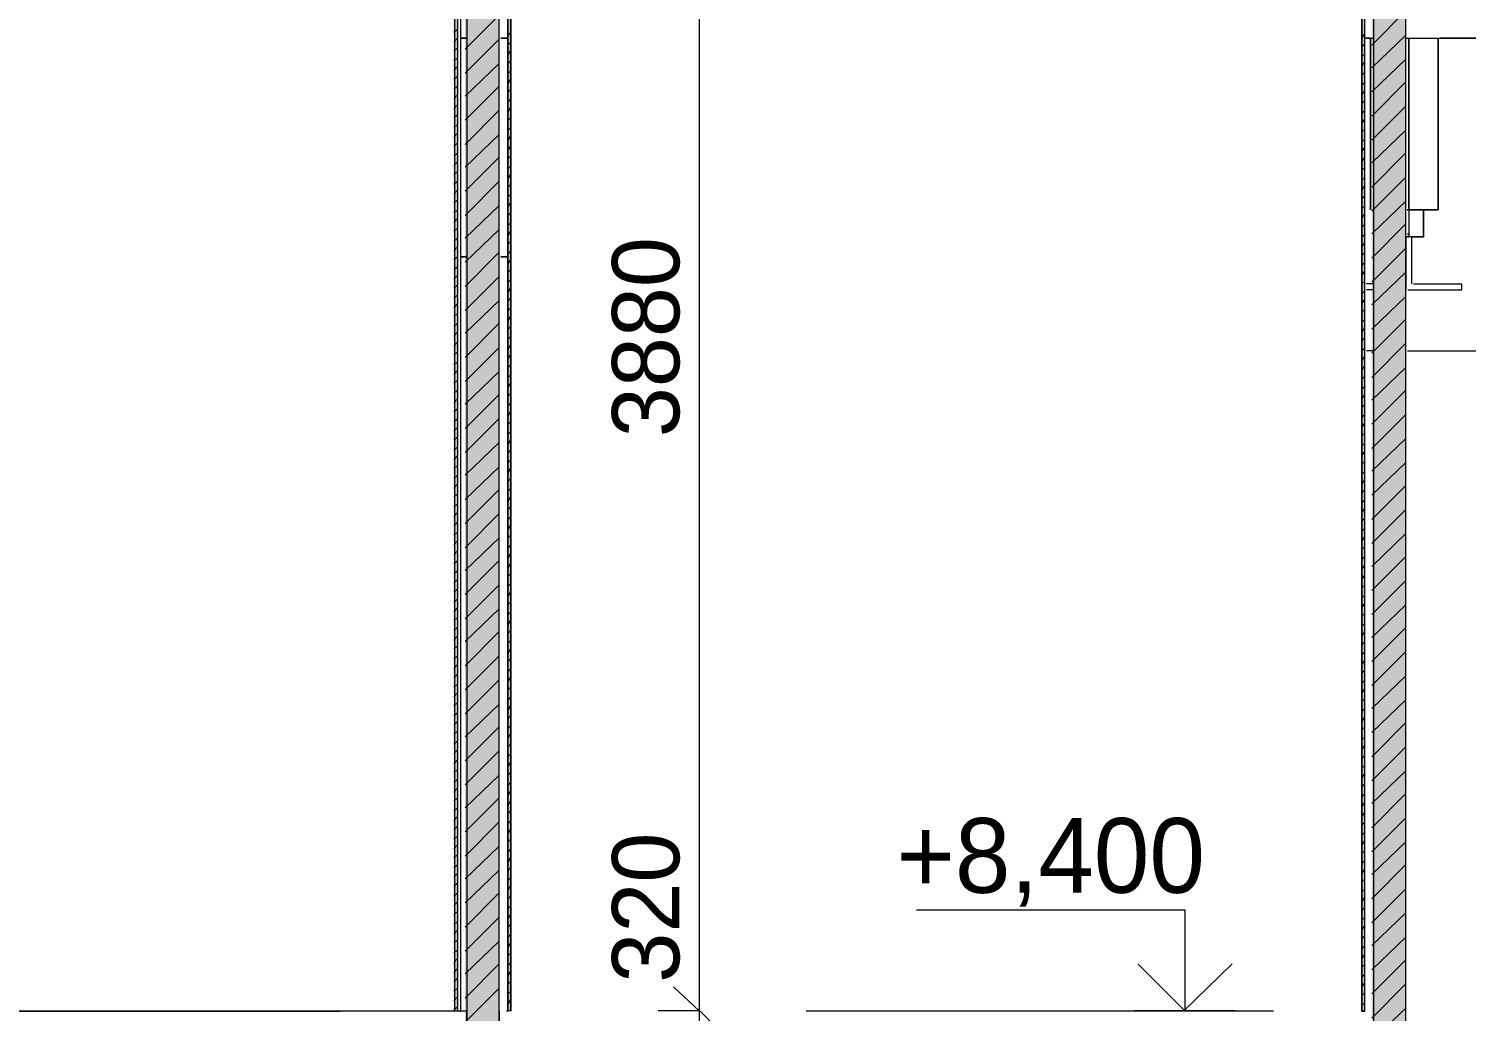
# Model space of a CAD drawing. Header units: millimetres. Extents: x -136833 to 49383, y -8033 to 344618.
# Drawn here: x -42201 to -37917, y 57055 to 59983 of the extents above; entities that cross this region are included whole.
import ezdxf

# ---------------------------------------------------------------- set-up
doc = ezdxf.new("R2010")
doc.units = ezdxf.units.MM
doc.layers.add('PDF _Геометрия', color=7, linetype='Continuous', true_color=0x1d1d1d)
doc.layers.add('PDF _Сплошная заливка', color=7, linetype='Continuous', true_color=0xffffff)
doc.layers.add('PDF _Текст', color=7, linetype='Continuous')

msp = doc.modelspace()

# ---------------------------------------------------------------- linework, layer by layer
at = {"layer": 'PDF _Геометрия', "color": 7, "lineweight": 9}
for points in [[(-40202.82272599731, 61293.74813875536), (-40202.82272599731, 60933.93901848785), (-40202.82272599731, 57056.43696402227), (-40202.82272599731, 56734.74370168302), (-40202.82272599731, 52857.24164721744), (-40202.82272599731, 52535.49126965579), (-40325.4977790884, 52535.49126965579)], [(-40895.97176445884, 60933.05524704315), (-40895.97176445884, 56974.92437426191), (-43444.45313833805, 56974.92437426191)], [(-40931.06791830501, 57055.60466930034), (-40931.06791830501, 60933.25808348528), (-43411.78004600009, 60933.25808348528)], [(-40934.75067346464, 57056.40192784301), (-40922.29387984348, 57056.40192784301), (-40922.29387984348, 60933.91537768847), (-40934.75067346464, 60933.91537768847)], [(-40917.4844962749, 57055.44544797199), (-40913.51984138193, 57055.44544797199), (-40913.51984138193, 60933.15613492445), (-40917.4844962749, 60933.15613492445)], [(-40900.93847203668, 56975.94757471832), (-40799.45734138193, 56975.94757471832), (-40799.45734138193, 60933.90950878259), (-40900.93847203668, 60933.90950878259)], [(-38193.56791830498, 60932.80058282144), (-38193.56791830498, 56974.61943524176), (-40792.75856979263, 56974.61943524176)], [(-40777.10591135691, 57056.19874539533), (-40773.13522599732, 57056.19874539533), (-40773.13522599732, 60933.74086971035), (-40777.10591135691, 60933.74086971035)], [(-40773.13522599732, 60933.05970120154), (-40773.13522599732, 57055.34729326557)], [(-40764.36118753577, 57056.15207123458), (-40764.36118753577, 60933.6662552539), (-40764.36118753577, 57056.15207123458), (-40772.86823685149, 57056.15207123458)], [(-38228.63123679247, 57055.19680497348), (-38219.89003368959, 57055.19680497348), (-38219.89003368959, 60932.96892920469), (-38228.63123679247, 60932.96892920469)], [(-38223.97039816066, 57056.0703600193), (-38219.89003368959, 57056.0703600193), (-38219.89003368959, 60933.6105801322), (-38223.97039816066, 60933.6105801322)], [(-38198.58485882911, 56975.59811854003), (-38097.05349522806, 56975.59811854003), (-38097.05349522806, 60933.59891645298), (-38198.58485882911, 60933.59891645298)], [(-38219.24701711045, 59955.64210773014), (-38202.34195676651, 59955.64210773014), (-38202.34195676651, 59443.43022832025), (-38202.34195676651, 59955.64210773014), (-38202.34195676651, 59443.43022832025), (-38202.34195676651, 59955.64210773014), (-38202.34195676651, 59443.43022832025), (-38202.34195676651, 59955.64210773014), (-38202.34195676651, 59443.43022832025), (-38202.34195676651, 59955.64210773014), (-38202.34195676651, 59443.43022832025), (-38202.34195676651, 59955.64210773014)], [(-38214.55034005355, 59954.91346164716), (-38193.56791830498, 59954.91346164716)], [(-38097.05349522806, 59371.56701529529), (-38097.05349522806, 59955.76837047787)], [(-38094.79230920131, 59955.32024737771), (-37544.28907215112, 59955.32024737771), (-37844.77874891645, 59955.32024737771)], [(-38047.2664789468, 59443.70770811447), (-38000.53907215114, 59443.70770811447), (-38000.53907215114, 59955.89957642467), (-38000.53907215114, 59443.70770811447), (-38093.41207695952, 59443.70770811447), (-38000.53907215114, 59443.70770811447), (-38000.53907215114, 59955.89957642467), (-38000.53907215114, 59443.70770811447), (-38093.41207695952, 59443.70770811447)], [(-38092.42878000429, 59023.62937829852), (-37842.60637984345, 59023.62937829852), (-37842.60637984345, 56974.68573723877), (-37842.60637984345, 59303.05480785234), (-37842.60637984345, 59954.98843630536), (-37994.72236910724, 59954.98843630536)], [(-38088.27945676653, 59442.73825113751), (-38088.27945676653, 59954.98238523967), (-38088.27945676653, 59370.78697460111), (-38092.36547480004, 59370.78697460111), (-38088.27945676653, 59370.78697460111), (-38092.36547480004, 59370.78697460111), (-38088.27945676653, 59370.78697460111), (-38092.36547480004, 59370.78697460111)], [(-38097.05349522806, 59422.38967883441), (-38097.05349522806, 59921.866648794)], [(-38097.05349522806, 59363.10654436767), (-38097.05349522806, 59206.49450422373), (-38097.05349522806, 59562.0807712881)], [(-38202.34195676651, 59443.43022832025), (-38202.34195676651, 59443.43022832025)], [(-38202.34195676651, 59443.43022832025), (-38202.34195676651, 59443.43022832025)], [(-38202.34195676651, 59443.43022832025), (-38202.34195676651, 59443.43022832025)], [(-38202.34195676651, 59443.43022832025), (-38202.34195676651, 59443.43022832025)], [(-38202.34195676651, 59443.43022832025), (-38202.34195676651, 59443.43022832025)], [(-38197.64941348854, 59442.652855556), (-38193.56791830498, 59442.652855556)], [(-38193.56791830498, 59442.652855556), (-38197.64941348854, 59442.652855556)], [(-38197.64941348854, 59442.652855556), (-38193.56791830498, 59442.652855556)], [(-38193.56791830498, 59442.652855556), (-38197.64941348854, 59442.652855556)], [(-38197.64941348854, 59442.652855556), (-38193.56791830498, 59442.652855556)], [(-38193.56791830498, 59442.652855556), (-38197.64941348854, 59442.652855556)], [(-38000.53907215114, 59443.70770811447), (-38000.53907215114, 59443.70770811447)], [(-38000.53907215114, 59443.70770811447), (-38000.53907215114, 59443.70770811447)], [(-38000.53907215114, 59443.70770811447), (-38000.53907215114, 59443.70770811447)], [(-38000.53907215114, 59443.70770811447), (-38000.53907215114, 59443.70770811447)], [(-38000.53907215114, 59443.70770811447), (-38000.53907215114, 59443.70770811447)], [(-38079.50541830499, 59223.28719086554), (-38079.50541830499, 59363.00263257969), (-38096.43233594895, 59363.00263257969)], [(-38088.27945676653, 59370.78697460111), (-38088.27945676653, 59362.32572318723), (-38092.36547480004, 59362.32572318723)], [(-38097.05349522806, 59265.77906243162), (-38097.05349522806, 59320.80276015342)], [(-38193.56791830498, 59222.54660094616), (-38214.55034005355, 59222.54660094616)], [(-38214.55034005355, 59205.58448066164), (-38193.56791830498, 59205.58448066164)], [(-38091.09064792391, 59205.48200003182), (-37930.34676445884, 59205.48200003182), (-37930.34676445884, 59222.37408959091), (-38074.13718927275, 59222.37408959091)], [(-38097.05349522806, 58668.85779374149), (-38097.05349522806, 59168.39317793333)], [(-38193.56791830498, 59023.54231676018), (-38214.55034005355, 59023.54231676018)], [(-38097.05349522806, 58516.50519617748), (-38097.05349522806, 58567.27087506052)], [(-38097.05349522806, 57915.38431704582), (-38097.05349522806, 58414.85986909926)], [(-38097.05349522806, 57762.97331108456), (-38097.05349522806, 57813.79597462368)], [(-38097.05349522806, 57161.85101404676), (-38097.05349522806, 57661.38639240359)], [(-40202.82272599731, 57479.75254000889), (-40202.82272599731, 57039.49085471511), (-40202.82272599731, 56895.59032999974)], [(-38755.10637984343, 57055.59487639146), (-38755.10637984343, 57356.16177371689), (-39555.34298344927, 57356.16177371689)], [(-40895.97176445884, 56974.92437426191), (-40895.97176445884, 56979.11515366604), (-40895.97176445884, 57038.40965039955), (-40895.97176445884, 57046.84790442342), (-40895.97176445884, 57055.34284233635), (-43444.45313833805, 57055.34284233635)], [(-42665.80959829522, 57055.45873029228), (-41273.25541830501, 57055.45873029228)], [(-40799.45734138193, 57056.39337372933), (-40799.45734138193, 57047.94630294386), (-40799.45734138193, 57039.44248333557), (-40799.45734138193, 56980.19948452248), (-40799.45734138193, 56975.94757471832)], [(-40202.82272599731, 57056.43696402227), (-40325.4977790884, 57056.43696402227)], [(-39884.73078379894, 57056.27028730356), (-38491.88522599729, 57056.27028730356)], [(-38605.94772599729, 57056.22950023354), (-38906.58261655763, 57056.22950023354)], [(-38097.05349522806, 57009.49983438889), (-38097.05349522806, 57060.26409536577)]]:
    msp.add_lwpolyline(points, dxfattribs=at)
for points in [[(-38228.66407215114, 60933.02601782938), (-38228.66407215114, 57055.26212464583)], [(-40912.9616402847, 59955.17506916276), (-40895.97176445884, 59955.17506916276)], [(-40794.11839513462, 59955.12570324919), (-40773.13522599732, 59955.12570324919)], [(-38000.53907215114, 59955.89957642467), (-38000.53907215114, 59443.70770811447), (-38093.41207695952, 59443.70770811447), (-38000.53907215114, 59443.70770811447)], [(-38000.53907215114, 59955.89957642467), (-38000.53907215114, 59443.70770811447), (-38047.2664789468, 59443.70770811447), (-38000.53907215114, 59443.70770811447)], [(-38000.53907215114, 59955.89957642467), (-38000.53907215114, 59443.70770811447), (-38047.2664789468, 59443.70770811447), (-38000.53907215114, 59443.70770811447)], [(-38197.64941348854, 59442.652855556), (-38193.56791830498, 59442.652855556)], [(-38197.64941348854, 59442.652855556), (-38193.56791830498, 59442.652855556)], [(-38044.40926445882, 59362.79811503986), (-38044.40926445882, 59443.24915474744), (-38044.40926445882, 59362.79811503986), (-38078.26988567748, 59362.79811503986)], [(-40912.9616402847, 59303.21623819989), (-40895.97176445884, 59303.21623819989)], [(-40794.11839513462, 59303.20754604904), (-40773.13522599732, 59303.20754604904)]]:
    msp.add_lwpolyline(points, close=True, dxfattribs=at)
at = {"layer": 'PDF _Геометрия', "lineweight": 9}
for points in [[(-40900.93847203668, 59922.1805817284), (-40799.45734138193, 60023.77382107166)], [(-38198.58485882911, 59934.58656230155), (-38097.05349522806, 60036.17490472367)], [(-40900.93847203668, 59850.23860232571), (-40799.45734138193, 59951.83045838099)], [(-38198.58485882911, 59866.8429569072), (-38097.05349522806, 59964.22884140549)], [(-38198.58485882911, 59794.89689358901), (-38097.05349522806, 59892.2827780873)], [(-40900.93847203668, 59782.49178390431), (-40799.45734138193, 59879.83172448622)], [(-40900.93847203668, 59710.5497988324), (-40799.45734138193, 59812.14165488768)], [(-38198.58485882911, 59722.95083027081), (-38097.05349522806, 59824.53917269294)], [(-40900.93847203668, 59638.54968731886), (-40799.45734138193, 59740.14292666212)], [(-38198.58485882911, 59650.94778229653), (-38097.05349522806, 59752.59310937476)], [(-38198.58485882911, 59583.26115572327), (-38097.05349522806, 59680.58863765932)], [(-40900.93847203668, 59570.8596120511), (-40799.45734138193, 59668.20094159022)], [(-40900.93847203668, 59498.86088382555), (-40799.45734138193, 59600.45273988083)], [(-38198.58485882911, 59511.25810774898), (-38097.05349522806, 59612.84503226497)], [(-40900.93847203668, 59426.91890442286), (-40799.45734138193, 59528.51076047813)], [(-38198.58485882911, 59439.31204443079), (-38097.05349522806, 59540.89896311178)], [(-38198.58485882911, 59371.56701529529), (-38097.05349522806, 59468.95432353474)], [(-40900.93847203668, 59359.17208600147), (-40799.45734138193, 59456.56877540623)], [(-40900.93847203668, 59287.22871764156), (-40799.45734138193, 59384.57004718067)], [(-38198.58485882911, 59299.62237571825), (-38097.05349522806, 59401.20929439922)], [(-40900.93847203668, 59215.22998941602), (-40799.45734138193, 59316.87859429414)], [(-38198.58485882911, 59227.67631240006), (-38097.05349522806, 59329.26323108104)], [(-38198.58485882911, 59159.93127742955), (-38097.05349522806, 59257.26018310675)], [(-40900.93847203668, 59143.28801001333), (-40799.45734138193, 59244.87986039939)], [(-40900.93847203668, 59075.54118592271), (-40799.45734138193, 59172.93788099668)], [(-38198.58485882911, 59087.98663785251), (-38097.05349522806, 59185.31411978856)], [(-40900.93847203668, 59003.59782323203), (-40799.45734138193, 59105.19106257529)], [(-38198.58485882911, 59015.98216613707), (-38097.05349522806, 59117.56909065307)], [(-40900.93847203668, 58931.65583816011), (-40799.45734138193, 59033.24907750337)], [(-38198.58485882911, 58944.03610281889), (-38097.05349522806, 59045.62445107602)], [(-40900.93847203668, 58863.90901973872), (-40799.45734138193, 58961.24896598983)], [(-38198.58485882911, 58876.29249742453), (-38097.05349522806, 58973.67838192282)], [(-38198.58485882911, 58804.34643410634), (-38097.05349522806, 58905.93477652847)], [(-40900.93847203668, 58791.96704033601), (-40799.45734138193, 58893.5588963913)], [(-40900.93847203668, 58719.96831211047), (-40799.45734138193, 58821.56016816575)], [(-38198.58485882911, 58732.40037078816), (-38097.05349522806, 58833.98871321028)], [(-40900.93847203668, 58652.27685355473), (-40799.45734138193, 58749.61818309384)], [(-38198.58485882911, 58664.6567653938), (-38097.05349522806, 58761.98424149486)], [(-40900.93847203668, 58580.27812532917), (-40799.45734138193, 58677.67482040314)], [(-38198.58485882911, 58592.65229367837), (-38097.05349522806, 58690.03960191781)], [(-40900.93847203668, 58508.33614592648), (-40799.45734138193, 58609.92799631255)], [(-38198.58485882911, 58520.70765410133), (-38097.05349522806, 58622.29457278232)], [(-40900.93847203668, 58436.39416085456), (-40799.45734138193, 58537.98601690985)], [(-38198.58485882911, 58448.76159078313), (-38097.05349522806, 58550.34850946411)], [(-38198.58485882911, 58381.01655581262), (-38097.05349522806, 58478.40386988708)], [(-40900.93847203668, 58368.64595914519), (-40799.45734138193, 58465.9872886843)], [(-40900.93847203668, 58296.70397407328), (-40799.45734138193, 58398.29721341654)], [(-38198.58485882911, 58309.07191623559), (-38097.05349522806, 58410.65883491658)], [(-40900.93847203668, 58224.70524584773), (-40799.45734138193, 58326.297101903)], [(-38198.58485882911, 58237.06744452015), (-38097.05349522806, 58338.71277159837)], [(-38198.58485882911, 58169.3808237819), (-38097.05349522806, 58266.7097236241)], [(-40900.93847203668, 58156.95842742633), (-40799.45734138193, 58254.3551225003)], [(-40900.93847203668, 58085.01644802363), (-40799.45734138193, 58186.60830407892)], [(-38198.58485882911, 58097.37777580761), (-38097.05349522806, 58199.02310288583)], [(-40900.93847203668, 58013.07307966374), (-40799.45734138193, 58114.666319007)], [(-38198.58485882911, 58025.43171248942), (-38097.05349522806, 58127.01863117039)], [(-38198.58485882911, 57957.68810126007), (-38097.05349522806, 58055.07399159336)], [(-40900.93847203668, 57941.07435143818), (-40799.45734138193, 58042.66620749345)], [(-40900.93847203668, 57873.38428183963), (-40799.45734138193, 57970.72422242155)], [(-38198.58485882911, 57885.74203794187), (-38097.05349522806, 57983.12792827516)], [(-40900.93847203668, 57801.38554794488), (-40799.45734138193, 57902.97740400016)], [(-38198.58485882911, 57813.79597462368), (-38097.05349522806, 57915.38431704582)], [(-38198.58485882911, 57741.7929266494), (-38097.05349522806, 57843.43825372762)], [(-40900.93847203668, 57729.44218525419), (-40799.45734138193, 57831.03542459745)], [(-40900.93847203668, 57661.6953668328), (-40799.45734138193, 57759.09343952555)], [(-38198.58485882911, 57674.10630591114), (-38097.05349522806, 57771.43378201218)], [(-40900.93847203668, 57589.75338176089), (-40799.45734138193, 57691.34523781617)], [(-38198.58485882911, 57602.1018341957), (-38097.05349522806, 57703.69017661783)], [(-40900.93847203668, 57517.81140235819), (-40799.45734138193, 57619.40325841346)], [(-38198.58485882911, 57530.15719461867), (-38097.05349522806, 57631.74411329964)], [(-40900.93847203668, 57450.06458393679), (-40799.45734138193, 57547.40453018792)], [(-38198.58485882911, 57462.41215964816), (-38097.05349522806, 57559.79804998145)], [(-38198.58485882911, 57390.46609632996), (-38097.05349522806, 57492.05444458711)], [(-40900.93847203668, 57378.1212155769), (-40799.45734138193, 57475.46254511601)], [(-40900.93847203668, 57306.12248735134), (-40799.45734138193, 57407.71434340662)], [(-38198.58485882911, 57318.52145675293), (-38097.05349522806, 57420.10837543391)], [(-40900.93847203668, 57234.18050794865), (-40799.45734138193, 57335.77235833471)], [(-38198.58485882911, 57250.77642761742), (-38097.05349522806, 57348.10390955348)], [(-40900.93847203668, 57166.43368385804), (-40799.45734138193, 57263.83037893201)], [(-38198.58485882911, 57178.83036429923), (-38097.05349522806, 57276.15926997643)], [(-40900.93847203668, 57094.49032116735), (-40799.45734138193, 57196.08356051062)], [(-38198.58485882911, 57106.82731632495), (-38097.05349522806, 57208.41423500593)], [(-40900.93847203668, 57022.54833609545), (-40799.45734138193, 57124.14157543871)], [(-38198.58485882911, 57034.88125300675), (-38097.05349522806, 57136.46959542889)], [(-38190.41357073537, 56975.59811854003), (-38097.05349522806, 57064.5235321107)]]:
    msp.add_lwpolyline(points, dxfattribs=at)
at = {"layer": 'PDF _Геометрия', "color": 252, "lineweight": 9, "true_color": 0x878787}
for points in [[(-40934.75067346464, 59973.01571212113), (-40922.29387984348, 59981.45155436584)], [(-40934.75067346464, 59943.34857513379), (-40922.29387984348, 59956.08734858236)], [(-40772.86823685149, 59964.31540111242), (-40764.36118753577, 59972.76568005238)], [(-40772.86823685149, 59934.6542635876), (-40764.36118753577, 59943.10454819891)], [(-38228.63123679247, 59955.06248465116), (-38219.89003368959, 59967.76596439866)], [(-38228.63123679247, 59929.65409159882), (-38219.89003368959, 59938.10363571898)], [(-40934.75067346464, 59917.98299356277), (-40922.29387984348, 59926.42021725671)], [(-40934.75067346464, 59888.31586223712), (-40922.29387984348, 59896.80837786949)], [(-40772.86823685149, 59905.04990210989), (-40764.36118753577, 59917.75370570769)], [(-38228.63123679247, 59899.99176291914), (-38219.89003368959, 59908.50106190371)], [(-40934.75067346464, 59858.70539863744), (-40922.29387984348, 59871.38749869835)], [(-40772.86823685149, 59879.64228924292), (-40764.36118753577, 59888.09256818286)], [(-40772.86823685149, 59849.98115738945), (-40764.36118753577, 59858.48820670516)], [(-38228.63123679247, 59870.38918910387), (-38219.89003368959, 59883.09267467884)], [(-38228.63123679247, 59844.98080187901), (-38219.89003368959, 59853.43034599916)], [(-40934.75067346464, 59833.28452512797), (-40922.29387984348, 59841.77704076035)], [(-40934.75067346464, 59803.6740615283), (-40922.29387984348, 59812.10990943469)], [(-40772.86823685149, 59820.37679024037), (-40764.36118753577, 59833.08059383817)], [(-38228.63123679247, 59815.37680616137), (-38219.89003368959, 59823.82777218389)], [(-40934.75067346464, 59774.06360359029), (-40922.29387984348, 59786.7457036512)], [(-40772.86823685149, 59794.96918304476), (-40764.36118753577, 59803.41946198472)], [(-40772.86823685149, 59765.3648158957), (-40764.36118753577, 59773.81509483564)], [(-38228.63123679247, 59785.71589938406), (-38219.89003368959, 59798.41938495904)], [(-38228.63123679247, 59760.3075121592), (-38219.89003368959, 59768.75705627935)], [(-40934.75067346464, 59744.39647226463), (-40922.29387984348, 59757.07857232555)], [(-40934.75067346464, 59719.03226648115), (-40922.29387984348, 59727.46810872586)], [(-40772.86823685149, 59735.70367837087), (-40764.36118753577, 59748.40748764003)], [(-40772.86823685149, 59710.2946873619), (-40764.36118753577, 59718.80173667761)], [(-38228.63123679247, 59730.70493834392), (-38219.89003368959, 59739.15448246408)], [(-40934.75067346464, 59689.36513515549), (-40922.29387984348, 59697.85765078787)], [(-40772.86823685149, 59680.69032021282), (-40764.36118753577, 59689.14059915278)], [(-38228.63123679247, 59701.04260966424), (-38219.89003368959, 59713.74608941175)], [(-38228.63123679247, 59675.63421661192), (-38219.89003368959, 59684.14351559648)], [(-40934.75067346464, 59659.75467721749), (-40922.29387984348, 59672.4367772784)], [(-40934.75067346464, 59634.33379804635), (-40922.29387984348, 59642.82631367872)], [(-40772.86823685149, 59651.02918835935), (-40764.36118753577, 59663.73299195717)], [(-40772.86823685149, 59621.42482121029), (-40764.36118753577, 59634.12862480809)], [(-38228.63123679247, 59646.03164279665), (-38219.89003368959, 59654.48119274427)], [(-40934.75067346464, 59604.72334010834), (-40922.29387984348, 59613.15918235307)], [(-40772.86823685149, 59596.01720834332), (-40764.36118753577, 59604.46749295462)], [(-38228.63123679247, 59616.36931411697), (-38219.89003368959, 59629.07279969194)], [(-38228.63123679247, 59586.76531839932), (-38219.89003368959, 59599.47022587667)], [(-40934.75067346464, 59575.05620878269), (-40922.29387984348, 59587.79498223124)], [(-40934.75067346464, 59549.6920029992), (-40922.29387984348, 59558.12784524392)], [(-40772.86823685149, 59566.35607648985), (-40764.36118753577, 59574.86312580556)], [(-40772.86823685149, 59536.75170934077), (-40764.36118753577, 59549.45551860995)], [(-38228.63123679247, 59561.35835307683), (-38219.89003368959, 59569.80789719699)], [(-40934.75067346464, 59520.08154506119), (-40922.29387984348, 59528.5173873059)], [(-40772.86823685149, 59511.34410214517), (-40764.36118753577, 59519.79438108511)], [(-38228.63123679247, 59531.69602439715), (-38219.89003368959, 59540.20390147933)], [(-38228.63123679247, 59502.09345058188), (-38219.89003368959, 59514.79693615686)], [(-40934.75067346464, 59490.41440807387), (-40922.29387984348, 59503.09651379644)], [(-40934.75067346464, 59465.04882650285), (-40922.29387984348, 59473.48605019676)], [(-40772.86823685149, 59481.7397349961), (-40764.36118753577, 59490.19001393604)], [(-40772.86823685149, 59452.07860314262), (-40764.36118753577, 59464.78240674044)], [(-38228.63123679247, 59476.68506335702), (-38219.89003368959, 59485.13460747716)], [(-40934.75067346464, 59435.38169517718), (-40922.29387984348, 59443.87421080955)], [(-40934.75067346464, 59405.77123157751), (-40922.29387984348, 59418.45333163841)], [(-40772.86823685149, 59426.67099027565), (-40764.36118753577, 59435.17803959137)], [(-38228.63123679247, 59447.08106763938), (-38219.89003368959, 59455.53061175952)], [(-38228.63123679247, 59417.42016086207), (-38219.89003368959, 59430.12364643704)], [(-40934.75067346464, 59380.35035806803), (-40922.29387984348, 59388.84287370041)], [(-40772.86823685149, 59397.06523931323), (-40764.36118753577, 59405.51552392454)], [(-40772.86823685149, 59367.40410745976), (-40764.36118753577, 59380.10791105756)], [(-38228.63123679247, 59392.01176780975), (-38219.89003368959, 59400.46131775736)], [(-40934.75067346464, 59350.73989446836), (-40922.29387984348, 59359.17574237475)], [(-40934.75067346464, 59321.07276314271), (-40922.29387984348, 59333.81153659126)], [(-40772.86823685149, 59342.05326496854), (-40764.36118753577, 59350.5035439085)], [(-38228.63123679247, 59362.4077720921), (-38219.89003368959, 59370.85874394209)], [(-38228.63123679247, 59332.74687114225), (-38219.89003368959, 59345.45035088977)], [(-40934.75067346464, 59295.70856302088), (-40922.29387984348, 59304.14440526561)], [(-40772.86823685149, 59312.39213311507), (-40764.36118753577, 59320.84241205503)], [(-40772.86823685149, 59282.78776596601), (-40764.36118753577, 59295.43479918804)], [(-38228.63123679247, 59307.33847808993), (-38219.89003368959, 59315.84635517211)], [(-40934.75067346464, 59266.04142603356), (-40922.29387984348, 59274.53394166593)], [(-40934.75067346464, 59236.43096809556), (-40922.29387984348, 59249.11306815646)], [(-40772.86823685149, 59257.3801587704), (-40764.36118753577, 59265.83043771034)], [(-38228.63123679247, 59277.73590427466), (-38219.89003368959, 59286.1854483948)], [(-38228.63123679247, 59248.07357559498), (-38219.89003368959, 59260.77706116995)], [(-40934.75067346464, 59211.06676797375), (-40922.29387984348, 59219.50261021846)], [(-40772.86823685149, 59227.71902124557), (-40764.36118753577, 59236.22607056128)], [(-40772.86823685149, 59198.11465409649), (-40764.36118753577, 59210.81846336567)], [(-38228.63123679247, 59222.66518837012), (-38219.89003368959, 59231.17306545231)], [(-40934.75067346464, 59181.39963098641), (-40922.29387984348, 59189.89214661878)], [(-40934.75067346464, 59151.7891730484), (-40922.29387984348, 59164.47127310931)], [(-40772.86823685149, 59172.70704690088), (-40764.36118753577, 59181.15732584084)], [(-38228.63123679247, 59193.06261455484), (-38219.89003368959, 59201.512158675)], [(-38228.63123679247, 59163.40028587516), (-38219.89003368959, 59176.10377145014)], [(-40934.75067346464, 59126.36829953893), (-40922.29387984348, 59134.86081517131)], [(-40772.86823685149, 59143.04590937605), (-40764.36118753577, 59151.55295869176)], [(-40772.86823685149, 59113.440164085), (-40764.36118753577, 59126.14396768279)], [(-38228.63123679247, 59137.99189865031), (-38219.89003368959, 59146.50119763487)], [(-40934.75067346464, 59096.75783593926), (-40922.29387984348, 59105.19367818398)], [(-40934.75067346464, 59067.09070461361), (-40922.29387984348, 59079.82947806216)], [(-40772.86823685149, 59088.03255121802), (-40764.36118753577, 59096.48283015796)], [(-38228.63123679247, 59108.38932483503), (-38219.89003368959, 59116.83886895519)], [(-38228.63123679247, 59078.72699615535), (-38219.89003368959, 59091.43047590287)], [(-40934.75067346464, 59037.48024101393), (-40922.29387984348, 59050.16234673651)], [(-40772.86823685149, 59058.42818406894), (-40764.36118753577, 59066.87846868026)], [(-40772.86823685149, 59028.76705221547), (-40764.36118753577, 59041.47085581329)], [(-38228.63123679247, 59053.37835796744), (-38219.89003368959, 59061.82790208759)], [(-40934.75067346464, 59012.05936750446), (-40922.29387984348, 59020.55188313683)], [(-40934.75067346464, 58982.44752811724), (-40922.29387984348, 58990.94004374962)], [(-40772.86823685149, 58999.16268506641), (-40764.36118753577, 59011.86648866421)], [(-38228.63123679247, 59023.71602928776), (-38219.89003368959, 59032.1655734079)], [(-38228.63123679247, 58994.11203357011), (-38219.89003368959, 59006.75860808542)], [(-40934.75067346464, 58952.83706451757), (-40922.29387984348, 58965.51916457847)], [(-40772.86823685149, 58973.7550778708), (-40764.36118753577, 58982.20535681074)], [(-40772.86823685149, 58944.09394034596), (-40764.36118753577, 58952.60098966167)], [(-38228.63123679247, 58964.4511267928), (-38219.89003368959, 58977.15461236778)], [(-38228.63123679247, 58939.04273956794), (-38219.89003368959, 58947.49228368809)], [(-40934.75067346464, 58927.41619100809), (-40922.29387984348, 58935.90870664048)], [(-40934.75067346464, 58897.80572740842), (-40922.29387984348, 58906.24157531482)], [(-40772.86823685149, 58914.48957886826), (-40764.36118753577, 58927.19338246607)], [(-38228.63123679247, 58909.4387438503), (-38219.89003368959, 58917.88970987281)], [(-40934.75067346464, 58868.13859608277), (-40922.29387984348, 58880.87736953132)], [(-40772.86823685149, 58889.08196600129), (-40764.36118753577, 58897.53224494123)], [(-40772.86823685149, 58859.47759885222), (-40764.36118753577, 58867.92788346353)], [(-38228.63123679247, 58879.77783707299), (-38219.89003368959, 58892.48132264795)], [(-38228.63123679247, 58854.36944984813), (-38219.89003368959, 58862.87732693031)], [(-40934.75067346464, 58842.77439596094), (-40922.29387984348, 58851.21023820567)], [(-40934.75067346464, 58813.10725897362), (-40922.29387984348, 58821.59977460599)], [(-40772.86823685149, 58829.81508318539), (-40764.36118753577, 58842.52027059654)], [(-38228.63123679247, 58824.76545413049), (-38219.89003368959, 58833.216420153)], [(-40934.75067346464, 58783.49680103562), (-40922.29387984348, 58796.17890109652)], [(-40772.86823685149, 58804.40747031841), (-40764.36118753577, 58812.85775492973)], [(-40772.86823685149, 58774.80310884071), (-40764.36118753577, 58783.25338778066)], [(-38228.63123679247, 58795.10454735316), (-38219.89003368959, 58807.80802710068)], [(-38228.63123679247, 58769.69615430084), (-38219.89003368959, 58778.20403138303)], [(-40934.75067346464, 58758.07592752614), (-40922.29387984348, 58766.56844315852)], [(-40934.75067346464, 58728.46546392647), (-40922.29387984348, 58736.95797955884)], [(-40772.86823685149, 58745.14197131588), (-40764.36118753577, 58757.84577491368)], [(-38228.63123679247, 58740.09358048558), (-38219.89003368959, 58748.54313043319)], [(-40934.75067346464, 58698.85500598847), (-40922.29387984348, 58711.53710604937)], [(-40772.86823685149, 58719.73436412027), (-40764.36118753577, 58728.24141343598)], [(-40772.86823685149, 58690.12999697119), (-40764.36118753577, 58698.58027591115)], [(-38228.63123679247, 58710.43125763335), (-38219.89003368959, 58723.13473738087)], [(-38228.63123679247, 58685.02286458103), (-38219.89003368959, 58693.53216356559)], [(-40934.75067346464, 58673.43413247901), (-40922.29387984348, 58681.92664811138)], [(-40934.75067346464, 58643.82366887932), (-40922.29387984348, 58652.25951112404)], [(-40772.86823685149, 58660.46886511772), (-40764.36118753577, 58673.17266871554)], [(-38228.63123679247, 58655.42029076577), (-38219.89003368959, 58663.86983488591)], [(-40934.75067346464, 58614.15653755367), (-40922.29387984348, 58626.89531100222)], [(-40772.86823685149, 58635.11802262652), (-40764.36118753577, 58643.56830156646)], [(-40772.86823685149, 58605.45688510169), (-40764.36118753577, 58613.90716971301)], [(-38228.63123679247, 58625.75796208609), (-38219.89003368959, 58638.46144766105)], [(-38228.63123679247, 58600.40790782325), (-38219.89003368959, 58608.85887384578)], [(-40934.75067346464, 58588.79233177017), (-40922.29387984348, 58597.22817967657)], [(-40934.75067346464, 58559.12520044452), (-40922.29387984348, 58567.61771607689)], [(-40772.86823685149, 58575.85252362397), (-40764.36118753577, 58588.55632722179)], [(-38228.63123679247, 58570.74700104596), (-38219.89003368959, 58579.1965451661)], [(-40934.75067346464, 58529.5133610573), (-40922.29387984348, 58542.19546111821)], [(-40772.86823685149, 58550.444910757), (-40764.36118753577, 58558.89518969694)], [(-40772.86823685149, 58520.78239509017), (-40764.36118753577, 58529.2894444059)], [(-38228.63123679247, 58541.1430053283), (-38219.89003368959, 58553.78815794124)], [(-38228.63123679247, 58515.73603417836), (-38219.89003368959, 58524.18558412596)], [(-40934.75067346464, 58504.09248188616), (-40922.29387984348, 58512.58499751853)], [(-40934.75067346464, 58474.48202394816), (-40922.29387984348, 58482.97453958053)], [(-40772.86823685149, 58491.17802794111), (-40764.36118753577, 58503.88183153891)], [(-38228.63123679247, 58486.07371132613), (-38219.89003368959, 58494.52325544628)], [(-40934.75067346464, 58444.87156034848), (-40922.29387984348, 58457.55366607107)], [(-40772.86823685149, 58465.77041507414), (-40764.36118753577, 58474.22069968544)], [(-40772.86823685149, 58436.10928322067), (-40764.36118753577, 58444.61633253638)], [(-38228.63123679247, 58456.46970978102), (-38219.89003368959, 58469.17461725837)], [(-38228.63123679247, 58431.06274445855), (-38219.89003368959, 58439.51228857869)], [(-40934.75067346464, 58415.20442902282), (-40922.29387984348, 58427.94320247138)], [(-40934.75067346464, 58389.840228901), (-40922.29387984348, 58398.27607114573)], [(-40772.86823685149, 58406.50491607159), (-40764.36118753577, 58419.2087196694)], [(-38228.63123679247, 58401.40041577885), (-38219.89003368959, 58409.90829286105)], [(-40934.75067346464, 58360.17309191368), (-40922.29387984348, 58368.66560754606)], [(-40772.86823685149, 58376.84378421812), (-40764.36118753577, 58389.54758781593)], [(-40772.86823685149, 58351.49294172692), (-40764.36118753577, 58359.94322066686)], [(-38228.63123679247, 58371.79642006121), (-38219.89003368959, 58384.50132753856)], [(-38228.63123679247, 58342.1355132839), (-38219.89003368959, 58354.83899885888)], [(-40934.75067346464, 58330.56263397568), (-40922.29387984348, 58343.24473403658)], [(-40934.75067346464, 58305.14176046621), (-40922.29387984348, 58313.63427609858)], [(-40772.86823685149, 58321.83180987345), (-40764.36118753577, 58330.28208881339)], [(-40772.86823685149, 58292.22744272438), (-40764.36118753577, 58304.93124632219)], [(-38228.63123679247, 58316.72712605904), (-38219.89003368959, 58325.23500314123)], [(-40934.75067346464, 58275.53129686653), (-40922.29387984348, 58283.96714477293)], [(-40772.86823685149, 58266.81982985739), (-40764.36118753577, 58275.27011446872)], [(-38228.63123679247, 58287.1231303414), (-38219.89003368959, 58295.57409636392)], [(-38228.63123679247, 58257.46222356409), (-38219.89003368959, 58270.16570913906)], [(-40934.75067346464, 58245.92083892853), (-40922.29387984348, 58258.60293898943)], [(-40934.75067346464, 58220.49996541907), (-40922.29387984348, 58228.99248105144)], [(-40772.86823685149, 58237.15731419058), (-40764.36118753577, 58245.6643635063)], [(-40772.86823685149, 58207.55294704151), (-40764.36118753577, 58220.25675063932)], [(-38228.63123679247, 58232.05383633923), (-38219.89003368959, 58240.56171342142)], [(-40934.75067346464, 58190.88950181938), (-40922.29387984348, 58199.32534406411)], [(-40772.86823685149, 58182.14533984591), (-40764.36118753577, 58190.59561878585)], [(-38228.63123679247, 58202.45126252397), (-38219.89003368959, 58210.90080664411)], [(-38228.63123679247, 58172.78893384428), (-38219.89003368959, 58185.49241359178)], [(-40934.75067346464, 58161.22237049373), (-40922.29387984348, 58173.96114394228)], [(-40934.75067346464, 58135.85816471025), (-40922.29387984348, 58144.29401261664)], [(-40772.86823685149, 58152.54097269683), (-40764.36118753577, 58160.99125163678)], [(-40772.86823685149, 58122.879835172), (-40764.36118753577, 58135.58364444116)], [(-38228.63123679247, 58147.43887375399), (-38219.89003368959, 58155.88983977651)], [(-40934.75067346464, 58106.19103338458), (-40922.29387984348, 58114.68354901695)], [(-40772.86823685149, 58097.47222797639), (-40764.36118753577, 58105.92250691633)], [(-38228.63123679247, 58117.77796697667), (-38219.89003368959, 58126.22751692429)], [(-38228.63123679247, 58088.17397125903), (-38219.89003368959, 58100.87745683401)], [(-40934.75067346464, 58076.57919399736), (-40922.29387984348, 58089.26129405828)], [(-40934.75067346464, 58051.15831482622), (-40922.29387984348, 58059.6508304586)], [(-40772.86823685149, 58067.86786082731), (-40764.36118753577, 58076.31814543863)], [(-40772.86823685149, 58038.20672897386), (-40764.36118753577, 58050.91053257164)], [(-38228.63123679247, 58062.76558403418), (-38219.89003368959, 58071.2165500567)], [(-40934.75067346464, 58021.54785688822), (-40922.29387984348, 58029.98369913294)], [(-40772.86823685149, 58012.79911610687), (-40764.36118753577, 58021.30616542258)], [(-38228.63123679247, 58033.10467725686), (-38219.89003368959, 58041.55422137702)], [(-38228.63123679247, 58003.50068153922), (-38219.89003368959, 58016.2041671142)], [(-40934.75067346464, 57991.93739328854), (-40922.29387984348, 58004.61949901113)], [(-40934.75067346464, 57966.51651977907), (-40922.29387984348, 57974.9523620238)], [(-40772.86823685149, 57983.19475462917), (-40764.36118753577, 57991.64503356913)], [(-40772.86823685149, 57953.53361710432), (-40764.36118753577, 57966.23742070214)], [(-38228.63123679247, 57978.09371621673), (-38219.89003368959, 57986.54326033689)], [(-40934.75067346464, 57936.90606184108), (-40922.29387984348, 57945.34190408579)], [(-40934.75067346464, 57907.23892485374), (-40922.29387984348, 57919.97769830231)], [(-40772.86823685149, 57928.18139079976), (-40764.36118753577, 57936.63167541108)], [(-38228.63123679247, 57948.43138753705), (-38219.89003368959, 57956.93926461924)], [(-38228.63123679247, 57918.82739181941), (-38219.89003368959, 57931.53229346929)], [(-40934.75067346464, 57881.87472473193), (-40922.29387984348, 57890.31056697664)], [(-40772.86823685149, 57898.52025894629), (-40764.36118753577, 57906.97053788625)], [(-40772.86823685149, 57868.91589179723), (-40764.36118753577, 57881.61969539503)], [(-38228.63123679247, 57893.42042066945), (-38219.89003368959, 57901.86997061708)], [(-40934.75067346464, 57852.20759340627), (-40922.29387984348, 57860.70010903864)], [(-40934.75067346464, 57822.59712980659), (-40922.29387984348, 57835.27923552918)], [(-40772.86823685149, 57843.50828460162), (-40764.36118753577, 57851.95856354156)], [(-38228.63123679247, 57863.75809198977), (-38219.89003368959, 57872.26596907195)], [(-38228.63123679247, 57834.15409627213), (-38219.89003368959, 57846.85900374947)], [(-40934.75067346464, 57792.92999848094), (-40922.29387984348, 57805.66877192949)], [(-40772.86823685149, 57813.84714707678), (-40764.36118753577, 57822.3541963925)], [(-40772.86823685149, 57784.24278559908), (-40764.36118753577, 57796.94658919689)], [(-38228.63123679247, 57808.74713094964), (-38219.89003368959, 57817.19667506978)], [(-40934.75067346464, 57767.56579835912), (-40922.29387984348, 57776.00164060384)], [(-40772.86823685149, 57758.83517273209), (-40764.36118753577, 57767.28545167205)], [(-38228.63123679247, 57779.143135232), (-38219.89003368959, 57787.59267935214)], [(-38228.63123679247, 57749.48222845469), (-38219.89003368959, 57762.18571402966)], [(-40934.75067346464, 57737.95533475944), (-40922.29387984348, 57746.39117700417)], [(-40934.75067346464, 57708.28820343379), (-40922.29387984348, 57720.97030349469)], [(-40772.86823685149, 57729.17404087864), (-40764.36118753577, 57737.68109019435)], [(-40772.86823685149, 57699.56967372957), (-40764.36118753577, 57712.27347732738)], [(-38228.63123679247, 57724.07384122983), (-38219.89003368959, 57732.52338534997)], [(-40934.75067346464, 57682.92399765029), (-40922.29387984348, 57691.35984555669)], [(-40772.86823685149, 57669.9653065805), (-40764.36118753577, 57682.61234547391)], [(-38228.63123679247, 57694.46984551219), (-38219.89003368959, 57702.91938963233)], [(-38228.63123679247, 57664.80893873487), (-38219.89003368959, 57677.51242430985)], [(-40934.75067346464, 57653.25686632464), (-40922.29387984348, 57661.74938195702)], [(-40934.75067346464, 57623.64502693744), (-40922.29387984348, 57636.32712699835)], [(-40772.86823685149, 57644.55631557153), (-40764.36118753577, 57653.00659451148)], [(-40772.86823685149, 57614.8951780467), (-40764.36118753577, 57623.34545698665)], [(-38228.63123679247, 57635.20494301723), (-38219.89003368959, 57647.90842276473)], [(-40934.75067346464, 57598.2241477663), (-40922.29387984348, 57606.71666339867)], [(-40934.75067346464, 57568.61368982829), (-40922.29387984348, 57577.049532073)], [(-40772.86823685149, 57585.29081089763), (-40764.36118753577, 57597.9946201668)], [(-38228.63123679247, 57609.79654996491), (-38219.89003368959, 57618.2475218149)], [(-38228.63123679247, 57580.13564901506), (-38219.89003368959, 57588.64352609724)], [(-40934.75067346464, 57538.94655850263), (-40922.29387984348, 57551.68533195118)], [(-40772.86823685149, 57559.88320370203), (-40764.36118753577, 57568.33348264197)], [(-40772.86823685149, 57530.22206617718), (-40764.36118753577, 57538.72911549289)], [(-38228.63123679247, 57550.53164746994), (-38219.89003368959, 57563.23513304492)], [(-38228.63123679247, 57525.12468214746), (-38219.89003368959, 57533.57422626761)], [(-40934.75067346464, 57513.58235271913), (-40922.29387984348, 57522.01819496386)], [(-40934.75067346464, 57483.91522139348), (-40922.29387984348, 57492.40773702585)], [(-40772.86823685149, 57500.61770469948), (-40764.36118753577, 57513.32150829728)], [(-38228.63123679247, 57495.46235346777), (-38219.89003368959, 57503.97023054996)], [(-40934.75067346464, 57454.30475779381), (-40922.29387984348, 57466.98686351639)], [(-40772.86823685149, 57475.2100918325), (-40764.36118753577, 57483.66037644382)], [(-40772.86823685149, 57445.6057303548), (-40764.36118753577, 57454.05600929474)], [(-38228.63123679247, 57465.85835775013), (-38219.89003368959, 57478.56184332511)], [(-38228.63123679247, 57440.45139242765), (-38219.89003368959, 57448.9009365478)], [(-40934.75067346464, 57428.94055767199), (-40922.29387984348, 57437.37639991671)], [(-40934.75067346464, 57399.27342634634), (-40922.29387984348, 57407.76594197871)], [(-40772.86823685149, 57415.94459282997), (-40764.36118753577, 57428.64839642777)], [(-38228.63123679247, 57410.78906374796), (-38219.89003368959, 57419.29694083016)], [(-40934.75067346464, 57369.66296274666), (-40922.29387984348, 57382.34506846924)], [(-40772.86823685149, 57390.53698563435), (-40764.36118753577, 57399.04403495007)], [(-40772.86823685149, 57360.93123467193), (-40764.36118753577, 57369.38289742523)], [(-38228.63123679247, 57381.18506803032), (-38219.89003368959, 57393.88997550767)], [(-38228.63123679247, 57355.77810270785), (-38219.89003368959, 57364.22764682799)], [(-40934.75067346464, 57344.24208923719), (-40922.29387984348, 57352.73460486956)], [(-40934.75067346464, 57314.63163129919), (-40922.29387984348, 57323.0674735439)], [(-40772.86823685149, 57331.27009714709), (-40764.36118753577, 57343.97390641627)], [(-38228.63123679247, 57326.17410116272), (-38219.89003368959, 57334.62365111034)], [(-40934.75067346464, 57284.96449431186), (-40922.29387984348, 57297.70326776042)], [(-40772.86823685149, 57305.86248995148), (-40764.36118753577, 57314.36953926719)], [(-40772.86823685149, 57276.25812280242), (-40764.36118753577, 57284.70840174237)], [(-38228.63123679247, 57296.51177831051), (-38219.89003368959, 57309.21667996038)], [(-38228.63123679247, 57271.10480716055), (-38219.89003368959, 57279.5543512807)], [(-40934.75067346464, 57259.60029419004), (-40922.29387984348, 57268.03613643476)], [(-40934.75067346464, 57229.93316286438), (-40922.29387984348, 57238.42567849676)], [(-40772.86823685149, 57246.59699094894), (-40764.36118753577, 57259.30079454675)], [(-38228.63123679247, 57241.50081144291), (-38219.89003368959, 57249.95035556306)], [(-40934.75067346464, 57200.3226992647), (-40922.29387984348, 57213.00479932561)], [(-40772.86823685149, 57221.24614845774), (-40764.36118753577, 57229.69642739768)], [(-40772.86823685149, 57191.58501660427), (-40764.36118753577, 57200.03529554421)], [(-38228.63123679247, 57211.8399046656), (-38219.89003368959, 57224.54339024057)], [(-38228.63123679247, 57186.43151744074), (-38219.89003368959, 57194.93939452293)], [(-40934.75067346464, 57170.71085987749), (-40922.29387984348, 57183.3929599384)], [(-40934.75067346464, 57145.28998070635), (-40922.29387984348, 57153.78249633872)], [(-40772.86823685149, 57161.9806494552), (-40764.36118753577, 57174.684453053)], [(-38228.63123679247, 57156.8275217231), (-38219.89003368959, 57165.27848774562)], [(-40934.75067346464, 57115.67952276835), (-40922.29387984348, 57124.11536501307)], [(-40772.86823685149, 57136.57303658822), (-40764.36118753577, 57145.02332119953)], [(-40772.86823685149, 57106.91190473476), (-40764.36118753577, 57115.41895405047)], [(-38228.63123679247, 57127.16661494578), (-38219.89003368959, 57139.87010052076)], [(-38228.63123679247, 57101.75822772093), (-38219.89003368959, 57110.26610480312)], [(-40934.75067346464, 57086.01239144269), (-40922.29387984348, 57098.75116489126)], [(-40934.75067346464, 57060.64818565919), (-40922.29387984348, 57069.08402790393)], [(-40772.86823685149, 57077.30753758568), (-40764.36118753577, 57090.01134118349)], [(-38228.63123679247, 57072.15423200329), (-38219.89003368959, 57080.60519802581)], [(-40768.33224979951, 57056.15207123458), (-40764.36118753577, 57060.34882551667)]]:
    msp.add_lwpolyline(points, dxfattribs=at)
at = {"layer": 'PDF _Геометрия', "color": 7, "lineweight": 18}
for points in [[(-38755.10637984343, 57055.59487639146), (-38894.75477851769, 57195.30269903097)], [(-38758.64113188202, 57056.30875695353), (-38614.72176445882, 57195.99186510974)], [(-40202.82272599731, 57056.43696402227), (-40279.2828970376, 57128.38791963665)], [(-40199.80705735118, 57055.89296670348), (-40123.85637984346, 56979.65648203484)]]:
    msp.add_lwpolyline(points, dxfattribs=at)
at = {"layer": 'PDF _Сплошная заливка', "lineweight": 5, "transparency": 33554559}
for points in [[(-40934.75067346464, 60933.91537768847), (-40922.29387984348, 60933.91537768847), (-40934.75067346464, 57056.40192784301), (-40922.29387984348, 57056.40192784301)], [(-40900.93847203668, 60933.90950878259), (-40799.45734138193, 60933.90950878259), (-40900.93847203668, 56975.94757471832), (-40799.45734138193, 56975.94757471832)], [(-40772.86823685149, 60933.6662552539), (-40764.36118753577, 60933.6662552539), (-40772.86823685149, 57056.15207123458), (-40764.36118753577, 57056.15207123458)], [(-38228.05076845922, 60932.96892920469), (-38219.89003368959, 60932.96892920469), (-38228.05076845922, 57055.19680497348), (-38219.89003368959, 57055.19680497348)], [(-38198.58485882911, 60933.59891645298), (-38097.05349522806, 60933.59891645298), (-38198.58485882911, 56975.59811854003), (-38097.05349522806, 56975.59811854003)]]:
    msp.add_solid(points, dxfattribs=at)

# ---------------------------------------------------------------- texts
at = {"layer": 'PDF _Текст', "char_height": 200.4231529793928, "attachment_point": 4, "rotation": 90, "style": ''}
for s, insert in [('3880', (-40361.23341500154, 58765.90216249739)), ('320', (-40361.23341500154, 57140.33767158185))]:
    msp.add_mtext(s, dxfattribs=dict(at, insert=insert))
at = {"layer": 'PDF _Текст', "insert": (-39614.92123944705, 57498.74260905236), "char_height": 222.6982147375235, "attachment_point": 4, "style": ''}
msp.add_mtext('+8,400', dxfattribs=at)

doc.saveas('drawing.dxf')
